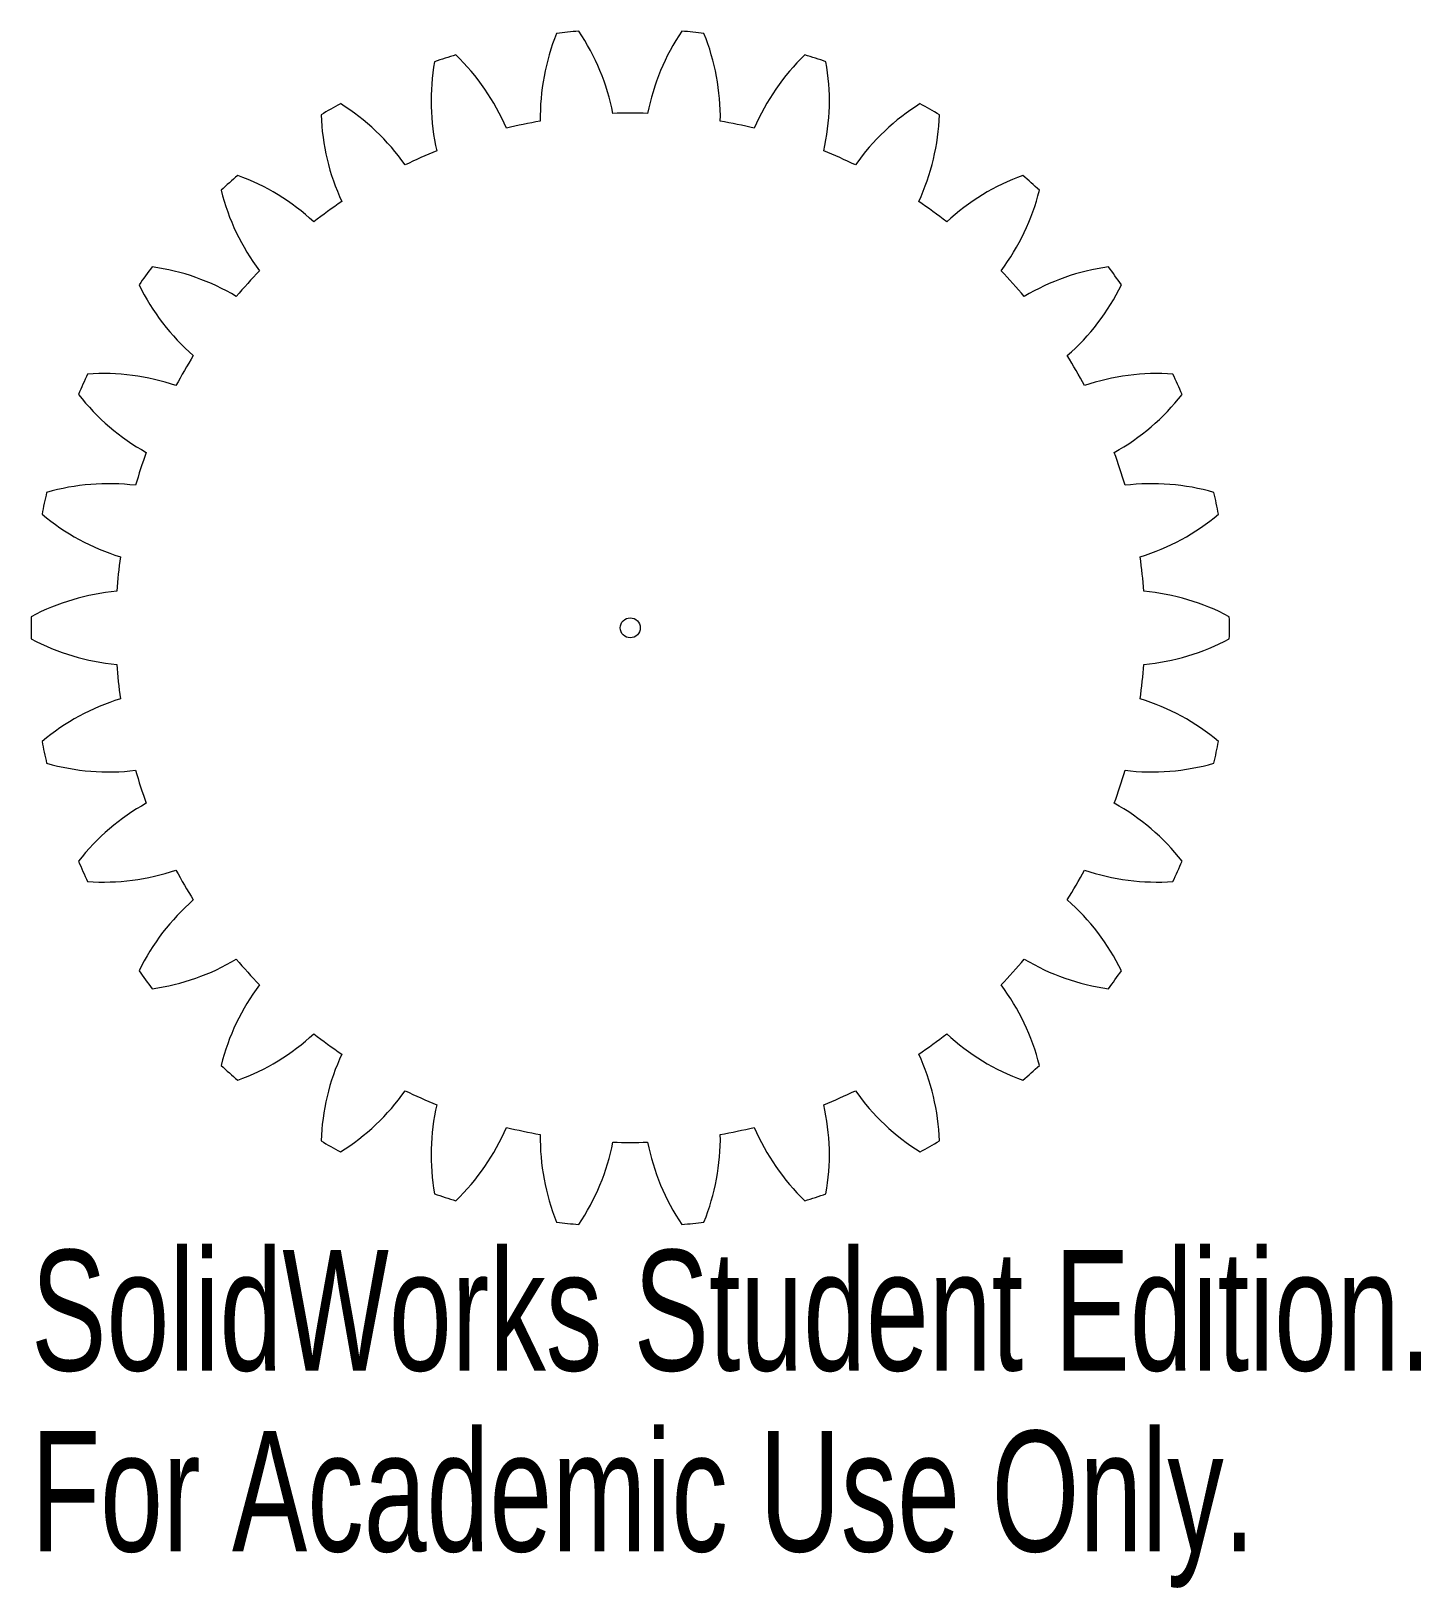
# Model space of a CAD drawing. Header units: millimetres. Extents: x -24 to 31.7, y -38.5 to 23.9.
import ezdxf

# ---------------------------------------------------------------- set-up
doc = ezdxf.new("R2010")
doc.units = ezdxf.units.MM
doc.styles.add('SLDTEXTSTYLE0', font='TXT', dxfattribs={"width": 0.7})

msp = doc.modelspace()

# ---------------------------------------------------------------- linework, layer by layer
at = {"color": 7, "linetype": 'Continuous', "lineweight": 15}
msp.add_circle((0, 0), 0.4, dxfattribs=at)
for centre, radius, start, end in [((5.392, 20.444), 9, 157.98515, 180.87889), ((0, 0), 24, 94.93411, 97.06589), ((-9.524, 18.876), 9, 11.12111, 34.01485), ((9.524, 18.876), 9, 145.98515, 168.87889), ((0, 0), 24, 82.93411, 85.06589), ((-5.392, 20.444), 9, 359.12111, 22.01485), ((1.023, 21.118), 9, 169.98515, 192.87889), ((0, 0), 24, 106.93411, 109.06589), ((-13.241, 16.484), 9, 23.12111, 46.01485), ((13.241, 16.484), 9, 133.98515, 156.87889), ((0, 0), 24, 70.93411, 73.06589), ((-1.023, 21.118), 9, 347.12111, 10.01485), ((0, 0), 24, 118.93411, 121.06589), ((-16.379, 13.371), 9, 35.12111, 58.01485), ((0, 0), 20.624, 88.07363, 91.92637), ((16.379, 13.371), 9, 121.98515, 144.87889), ((0, 0), 24, 58.93411, 61.06589), ((-3.39, 20.87), 9, 181.98515, 204.87889), ((0, 0), 20.624, 100.07363, 103.92637), ((0, 0), 20.624, 76.07363, 79.92637), ((3.39, 20.87), 9, 335.12111, 358.01485), ((0, 0), 20.624, 112.07363, 115.92637), ((0, 0), 20.624, 64.07363, 67.92637), ((0, 0), 24, 130.93411, 133.06589), ((-18.801, 9.673), 9, 47.12111, 70.01485), ((18.801, 9.673), 9, 109.98515, 132.87889), ((0, 0), 24, 46.93411, 49.06589), ((-7.655, 19.709), 9, 193.98515, 216.87889), ((7.655, 19.709), 9, 323.12111, 346.01485), ((0, 0), 20.624, 124.07363, 127.92637), ((0, 0), 20.624, 52.07363, 55.92637), ((0, 0), 24, 142.93411, 145.06589), ((-20.401, 5.553), 9, 59.12111, 82.01485), ((20.401, 5.553), 9, 97.98515, 120.87889), ((0, 0), 24, 34.93411, 37.06589), ((-11.585, 17.686), 9, 205.98515, 228.87889), ((0, 0), 20.624, 136.07363, 139.92637), ((0, 0), 20.624, 40.07363, 43.92637), ((11.585, 17.686), 9, 311.12111, 334.01485), ((0, 0), 20.624, 148.07363, 151.92637), ((0, 0), 20.624, 28.07363, 31.92637), ((0, 0), 24, 154.93411, 157.06589), ((-21.11, 1.19), 9, 71.12111, 94.01485), ((21.11, 1.19), 9, 85.98515, 108.87889), ((0, 0), 24, 22.93411, 25.06589), ((-15.009, 14.891), 9, 217.98515, 240.87889), ((15.009, 14.891), 9, 299.12111, 322.01485), ((0, 0), 20.624, 160.07363, 163.92637), ((0, 0), 20.624, 16.07363, 19.92637), ((-20.896, -3.225), 9, 83.12111, 106.01485), ((20.896, -3.225), 9, 73.98515, 96.87889), ((0, 0), 24, 166.93411, 169.06589), ((0, 0), 24, 10.93411, 13.06589), ((-17.777, 11.445), 9, 229.98515, 252.87889), ((17.777, 11.445), 9, 287.12111, 310.01485), ((0, 0), 20.624, 172.07363, 175.92637), ((0, 0), 20.624, 4.07363, 7.92637), ((-19.769, -7.499), 9, 95.12111, 118.01485), ((19.769, -7.499), 9, 61.98515, 84.87889), ((0, 0), 24, 178.93411, 181.06589), ((0, 0), 24, 358.93411, 1.06589), ((-19.769, 7.499), 9, 241.98515, 264.87889), ((19.769, 7.499), 9, 275.12111, 298.01485), ((0, 0), 20.624, 184.07363, 187.92637), ((0, 0), 20.624, 352.07363, 355.92637), ((-17.777, -11.445), 9, 107.12111, 130.01485), ((17.777, -11.445), 9, 49.98515, 72.87889), ((0, 0), 24, 190.93411, 193.06589), ((0, 0), 24, 346.93411, 349.06589), ((-20.896, 3.225), 9, 253.98515, 276.87889), ((20.896, 3.225), 9, 263.12111, 286.01485), ((0, 0), 20.624, 196.07363, 199.92637), ((0, 0), 20.624, 340.07363, 343.92637), ((-15.009, -14.891), 9, 119.12111, 142.01485), ((15.009, -14.891), 9, 37.98515, 60.87889), ((0, 0), 24, 202.93411, 205.06589), ((0, 0), 24, 334.93411, 337.06589), ((-21.11, -1.19), 9, 265.98515, 288.87889), ((0, 0), 20.624, 208.07363, 211.92637), ((0, 0), 20.624, 328.07363, 331.92637), ((21.11, -1.19), 9, 251.12111, 274.01485), ((-11.585, -17.686), 9, 131.12111, 154.01485), ((11.585, -17.686), 9, 25.98515, 48.87889), ((-20.401, -5.553), 9, 277.98515, 300.87889), ((0, 0), 20.624, 220.07363, 223.92637), ((0, 0), 20.624, 316.07363, 319.92637), ((20.401, -5.553), 9, 239.12111, 262.01485), ((0, 0), 24, 214.93411, 217.06589), ((-7.655, -19.709), 9, 143.12111, 166.01485), ((7.655, -19.709), 9, 13.98515, 36.87889), ((0, 0), 24, 322.93411, 325.06589), ((-18.801, -9.673), 9, 289.98515, 312.87889), ((0, 0), 20.624, 232.07363, 235.92637), ((0, 0), 20.624, 304.07363, 307.92637), ((18.801, -9.673), 9, 227.12111, 250.01485), ((-3.39, -20.87), 9, 155.12111, 178.01485), ((3.39, -20.87), 9, 1.98515, 24.87889), ((0, 0), 24, 226.93411, 229.06589), ((0, 0), 24, 310.93411, 313.06589), ((-16.379, -13.371), 9, 301.98515, 324.87889), ((0, 0), 20.624, 244.07363, 247.92637), ((0, 0), 20.624, 292.07363, 295.92637), ((16.379, -13.371), 9, 215.12111, 238.01485), ((1.023, -21.118), 9, 167.12111, 190.01485), ((-1.023, -21.118), 9, 349.98515, 12.87889), ((0, 0), 24, 238.93411, 241.06589), ((-13.241, -16.484), 9, 313.98515, 336.87889), ((0, 0), 20.624, 256.07363, 259.92637), ((5.392, -20.444), 9, 179.12111, 202.01485), ((-5.392, -20.444), 9, 337.98515, 0.87889), ((0, 0), 20.624, 280.07363, 283.92637), ((13.241, -16.484), 9, 203.12111, 226.01485), ((0, 0), 24, 298.93411, 301.06589), ((-9.524, -18.876), 9, 325.98515, 348.87889), ((0, 0), 20.624, 268.07363, 271.92637), ((9.524, -18.876), 9, 191.12111, 214.01485), ((0, 0), 24, 250.93411, 253.06589), ((0, 0), 24, 286.93411, 289.06589), ((0, 0), 24, 262.93411, 265.06589), ((0, 0), 24, 274.93411, 277.06589)]:
    msp.add_arc(centre, radius, start, end, dxfattribs=at)

# ---------------------------------------------------------------- texts
at = {"color": 7, "linetype": 'Continuous', "char_height": 4.83362, "attachment_point": 1, "style": 'SLDTEXTSTYLE0'}
for s, insert in [('SolidWorks Student Edition.', (-24, -24.931)), ('For Academic Use Only.', (-24, -32.181))]:
    msp.add_mtext(s, dxfattribs=dict(at, insert=insert))

doc.saveas('drawing.dxf')
